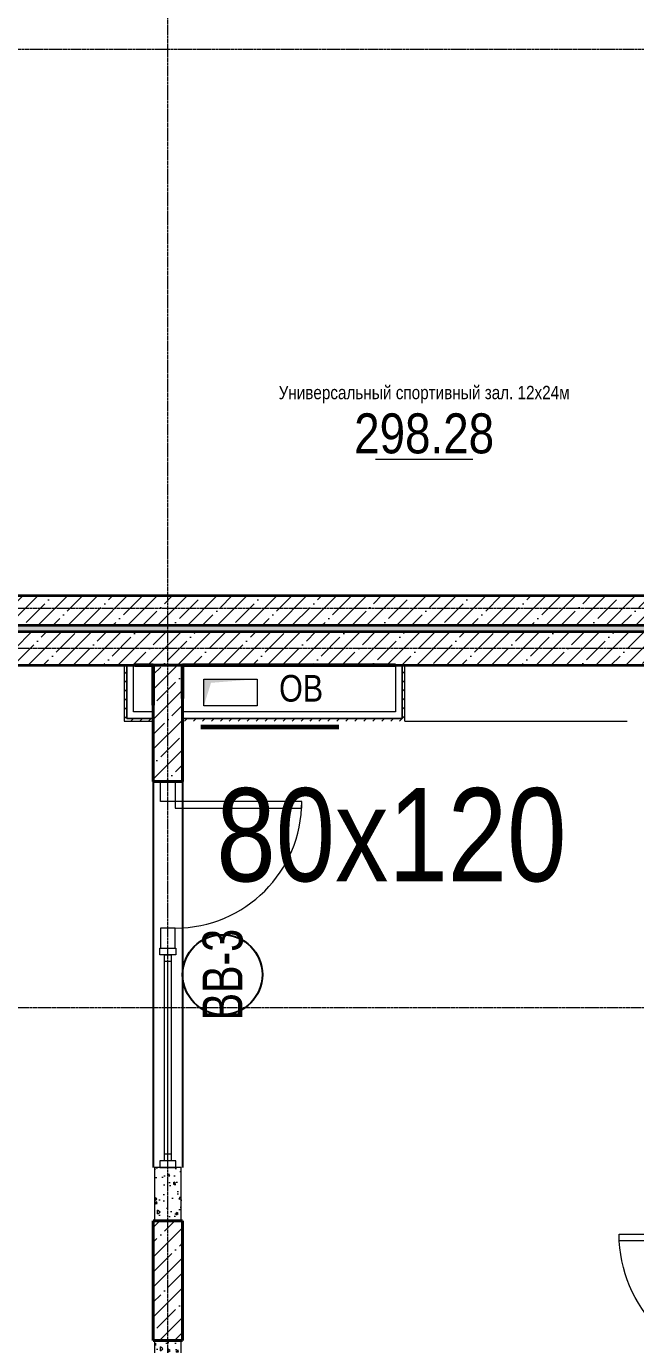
# Model space of a CAD drawing. Header units: millimetres. Extents: x -231292 to 573618, y -153144 to 564035.
# Drawn here: x 15620 to 20197, y 71900 to 81805 of the extents above; entities that cross this region are included whole.
import ezdxf
from ezdxf.enums import TextEntityAlignment as Align

# ---------------------------------------------------------------- set-up
doc = ezdxf.new("R2010")
doc.units = ezdxf.units.MM
doc.linetypes.add('CENTER2', pattern=[28.575, 19.05, -3.175, 3.175, -3.175])
doc.linetypes.add('HIDDEN2', pattern=[4.7625, 3.175, -1.5875])
doc.layers.get('0').update_dxf_attribs({"color": 250})
doc.layers.get('Defpoints').update_dxf_attribs({"color": 250})
for name, color, linetype, lineweight in [('11.10.3) Хаммер', 94, 'Continuous', 60), ('A-AREA', 250, 'Continuous', 15), ('АР_Витраж', 250, 'Continuous', 13), ('АР_Витраж марка', 250, 'Continuous', 9), ('АР_Двери', 250, 'Continuous', 9), ('АР_Двери_витраж', 250, 'Continuous', 9), ('АР_Колонны', 250, 'Continuous', 35), ('АР_площадь пом', 250, 'Continuous', 5), ('АР_Стены ГКЛ', 250, 'Continuous', 15), ('АР_Стены ЖБ', 250, 'Continuous', 35), ('АР_Стены ПЕНОблок', 250, 'Continuous', 20), ('АР_Стены_дефшов', 250, 'Continuous', 0), ('АР_Штриховка', 250, 'Continuous', 0), ('ОВ_Отопление', 250, 'Continuous', 0), ('РД_Оси_100', 250, 'Continuous', 0), ('РД_проем_инж перемыч_фахверк', 250, 'Continuous', 18)]:
    doc.layers.add(name, color=color, linetype=linetype, lineweight=lineweight)
doc.layers.add('РД_Витраж_вн', color=250, linetype='Continuous')
doc.layers.add('РД_Проем', color=250, linetype='Continuous', lineweight=0, plot=False)
doc.layers.add('я', color=250, linetype='Continuous', lineweight=50, plot=False)
doc.styles.add('Arial_09', font='ARIALN.TTF', dxfattribs={"width": 0.9})
doc.styles.add('style1', font='ARIALN.TTF')
pattern_1 = [(45, (8883.4, 13229.69), (-112.2532, 112.2532), []), (45, (8995.66, 13229.69), (-112.2532, 112.2532), [198.4375, -39.6875, 0, -39.6875])]
pattern_2 = [(45, (8883.403, 13229.686), (-33.67596, 33.67596), [])]

# ---------------------------------------------------------------- blocks, each defined once
blk = doc.blocks.new('СОШ_2200_АР_ОСИ_М100_28.05.24')
at = {"layer": 'РД_Оси_100', "linetype": 'CENTER2'}
blk.add_line((29555, 61200), (-5954.958, 61200), dxfattribs=at)
for points in [[(7800, -6155), (7800, 139938.679)], [(78274.959, 68400), (-5454.958, 68400), (-5954.958, 68250)], [(29555, 64200), (-5454.958, 64200), (-5954.958, 64350)], [(29555, 63900), (-5454.958, 63900), (-5954.958, 63750)]]:
    blk.add_lwpolyline(points, dxfattribs=at)
blk = doc.blocks.new('otv')
at = {"linetype": 'Continuous'}
blk.add_lwpolyline([(0, -1), (0, 0), (1, 0), (1, -1)], close=True, dxfattribs=at)
blk.add_solid([(0, -1), (0, 0), (0.135, -0.137), (1, 0)], dxfattribs=at)
blk = doc.blocks.new('MOK-МаркаПомещения1')
at = {"layer": 'A-AREA', "color": 0}
blk.add_line((-3.651, -1.944), (3.649, -1.944), dxfattribs=at)
at = {"layer": 'A-AREA', "color": 0, "style": 'style1'}
blk.add_attdef('АР-ПОМЕЩЕНИЕ:ПЛОЩАДЬ', text='', height=3, dxfattribs=at).set_placement((0, 0), align=Align.MIDDLE)
at = {"layer": 'Defpoints', "style": 'style1', "flags": 8}
blk.add_attdef('АР-ПОМЕЩЕНИЕ:НАИМЕНОВАНИЕ', text='', height=1, dxfattribs=at).set_placement((0, 2.956), align=Align.MIDDLE)
blk = doc.blocks.new('МаркаВитража1')
at = {"layer": 'Defpoints'}
blk.add_circle((0, 0), 3, dxfattribs=at)
at = {"color": 0, "linetype": 'ByBlock', "lineweight": -2, "style": 'Arial_09', "width": 0.9}
blk.add_attdef('АР-ОКНО:НАИМЕНОВАНИЕ', text='', height=3, dxfattribs=at).set_placement((0, 0), align=Align.MIDDLE)

msp = doc.modelspace()

# ---------------------------------------------------------------- hatches: boundary and pattern name
at = {"layer": 'АР_Стены ГКЛ', "linetype": 'Continuous', "lineweight": 0}
h = msp.add_hatch(dxfattribs=at)
h.set_pattern_fill('ANSI31', color=256, scale=15, style=0)
h.set_pattern_definition([(45, (8883.403, 13229.686), (-33.67596, 33.67596), [])])
h.paths.add_polyline_path([(16353.403, 76584.686), (16373.403, 76604.686), (16373.403, 77004.511), (16353.403, 77004.511)], flags=0)
h = msp.add_hatch(dxfattribs=at)
h.set_pattern_fill('ANSI31', color=256, scale=15, angle=-360, style=0)
h.set_pattern_definition([(45, (8883.403, 13229.686), (-33.67596, 33.67596), [])])
h.paths.add_polyline_path([(18463.403, 77004.686), (18443.403, 77004.686), (18443.403, 76604.686), (18463.403, 76584.686)], flags=0)
h = msp.add_hatch(dxfattribs=at)
h.set_pattern_fill('ANSI31', color=256, scale=15, style=0)
h.set_pattern_definition(pattern_2)
h.paths.add_polyline_path([(16573.403, 76584.686), (16573.403, 76604.686), (16373.403, 76604.686), (16353.403, 76584.686)], flags=0)
h = msp.add_hatch(dxfattribs=at)
h.set_pattern_fill('ANSI31', color=256, scale=15, style=0)
h.set_pattern_definition(pattern_2)
h.paths.add_polyline_path([(18463.403, 76584.686), (18443.403, 76604.686), (16793.403, 76604.686), (16793.403, 76584.686)], flags=0)
at = {"layer": 'АР_Штриховка', "linetype": 'Continuous', "lineweight": 5}
h = msp.add_hatch(dxfattribs=at)
h.set_pattern_fill('ANSI35', color=256, scale=25, style=0)
h.set_pattern_definition(pattern_1)
h.paths.add_polyline_path([(8783.403, 77524.686), (8783.403, 77304.686), (21608.451, 77304.686), (21388.451, 77524.686)], flags=0)
at = {"layer": 'АР_Штриховка', "linetype": 'Continuous', "lineweight": 0}
h = msp.add_hatch(dxfattribs=at)
h.set_pattern_fill('HONEY', color=256, scale=10, style=0)
h.set_pattern_definition([(0, (8883.403, 13229.686), (47.625, 27.496306), [31.75, -63.5]), (120, (8883.403, 13229.686), (-47.625, 27.496307), [31.75, -63.5]), (60, (8883.403, 13229.686), (1e-07, 54.992613), [-63.5, 31.75])])
h.paths.add_polyline_path([(8983.403, 77304.686), (8983.403, 77254.686), (21658.403, 77254.686), (21608.403, 77304.686)], flags=0)
at = {"layer": 'АР_Штриховка', "linetype": 'Continuous', "lineweight": 5}
h = msp.add_hatch(dxfattribs=at)
h.set_pattern_fill('ANSI35', color=256, scale=25, style=0)
h.set_pattern_definition([(45, (8883.4, 13229.69), (-112.2532, 112.2532), []), (45, (8995.66, 13229.69), (-112.2532, 112.2532), [198.4375, -39.6875, 0, -39.6875])])
h.paths.add_polyline_path([(21908.403, 77004.686), (21658.403, 77254.686), (8783.403, 77254.686), (8783.403, 77004.686)], flags=0)
h = msp.add_hatch(dxfattribs=at)
h.set_pattern_fill('ANSI35', color=256, scale=25, style=0)
h.set_pattern_definition(pattern_1)
h.paths.add_polyline_path([(16573.403, 76129.686), (16793.403, 76129.686), (16793.403, 77004.686), (16573.403, 77004.686)], flags=0)
at = {"layer": 'АР_Штриховка', "linetype": 'Continuous', "lineweight": 0}
h = msp.add_hatch(dxfattribs=at)
h.set_pattern_fill('AR-CONC', color=256, angle=45, style=0)
h.set_pattern_definition([(95, (8883.4, 13229.69), (140.09465, 117.55338), [19.05, -209.55]), (40, (8883.4, 13229.69), (-160.01845, 110.17673), [15.24, -167.6406]), (145.45144, (8895.08, 13239.48), (-19.9238, 227.7301), [16.19, -178.09024]), (91.1842, (8847.48, 13265.6), (221.41024, 161.9534), [28.575, -314.325]), (141.63556, (8865.93, 13279.1), (-7.0866, 342.8268), [24.285, -267.1356]), (36.18415, (8847.48, 13265.6), (-7.0866, 342.8268), [22.86, -251.4597]), (66, (8874.42, 13274.59), (179.51998, 34.89515), [19.05, -209.55]), (11, (8874.42, 13274.59), (-86.5399, 173.9412), [15.24, -167.64]), (116.45145, (8889.38, 13277.5), (92.98005, 208.83634), [16.19, -178.08994]), (82.5, (8883.4, 13229.686), (-57.60547, 61.973414), [0, -165.608, 0, -170.18, 0, -168.275]), (52.5, (8883.4, 13229.69), (-23.58973, 118.087), [0, -97.028, 0, -161.798, 0, -64.135]), (12.5, (8843.35, 13189.634), (99.92786, 91.826196), [0, -63.5, 0, -198.12, 0, -262.89]), (2.5, (8825.39, 13171.67), (86.7639, 122.7224), [0, -82.55, 0, -131.572, 0, -186.69])])
h.paths.add_polyline_path([(16583.403, 72829.686), (16783.403, 72829.686), (16783.403, 73229.686), (16583.403, 73229.686)], flags=0)
h.paths.add_polyline_path([(16583.403, 76129.686), (16783.403, 76129.686), (16783.403, 76130.686), (16583.403, 76130.686)], flags=0)
at = {"layer": 'АР_Штриховка', "linetype": 'Continuous', "lineweight": 5}
h = msp.add_hatch(dxfattribs=at)
h.set_pattern_fill('ANSI35', color=256, scale=25, style=0)
h.set_pattern_definition(pattern_1)
h.paths.add_polyline_path([(16573.403, 71929.686), (16793.403, 71929.686), (16793.403, 72829.686), (16573.403, 72829.686)], flags=0)
at = {"layer": 'АР_Штриховка', "linetype": 'Continuous', "lineweight": 0}
h = msp.add_hatch(dxfattribs=at)
h.set_pattern_fill('AR-CONC', color=256, angle=45, style=0)
h.set_pattern_definition([(95, (8883.4, 13229.69), (140.09465, 117.55338), [19.05, -209.55]), (40, (8883.4, 13229.69), (-160.01845, 110.1767), [15.24, -167.6406]), (145.45144, (8895.08, 13239.48), (-19.9238, 227.7301), [16.19, -178.09024]), (91.1842, (8847.48, 13265.6), (221.41024, 161.9534), [28.575, -314.325]), (141.63556, (8865.93, 13279.1), (-7.0866, 342.8268), [24.285, -267.1356]), (36.18415, (8847.48, 13265.6), (-7.0866, 342.8268), [22.86, -251.4597]), (66, (8874.42, 13274.59), (179.51998, 34.89515), [19.05, -209.55]), (11, (8874.42, 13274.59), (-86.5399, 173.9412), [15.24, -167.64]), (116.45145, (8889.38, 13277.5), (92.98005, 208.83634), [16.19, -178.08994]), (82.5, (8883.4, 13229.686), (-57.60547, 61.973414), [0, -165.608, 0, -170.18, 0, -168.275]), (52.5, (8883.4, 13229.69), (-23.58973, 118.087), [0, -97.028, 0, -161.798, 0, -64.135]), (12.5, (8843.35, 13189.634), (99.92786, 91.826196), [0, -63.5, 0, -198.12, 0, -262.89]), (2.5, (8825.39, 13171.67), (86.7639, 122.7224), [0, -82.55, 0, -131.572, 0, -186.69])])
h.paths.add_polyline_path([(16583.403, 68429.686), (16783.403, 68429.686), (16783.403, 71929.686), (16583.403, 71929.686)], flags=0)

# ---------------------------------------------------------------- linework, layer by layer
at = {"layer": '11.10.3) Хаммер'}
msp.add_lwpolyline([(16931.256, 76542.643), (17966.259, 76542.643)], dxfattribs=at)
at = {"layer": 'АР_Витраж', "linetype": 'Continuous', "lineweight": 5}
for p, q in [((16573.403, 73229.686), (16573.403, 74879.686)), ((16793.403, 73229.686), (16793.403, 74879.686))]:
    msp.add_line(p, q, dxfattribs=at)
at = {"layer": 'АР_Витраж', "linetype": 'Continuous', "lineweight": 13}
for p, q in [((16708.403, 74779.686), (16658.403, 74779.686)), ((16683.403, 73329.686), (16683.403, 74779.686)), ((16708.403, 73329.686), (16658.403, 73329.686))]:
    msp.add_line(p, q, dxfattribs=at)
for points in [[(16623.403, 74829.686), (16623.403, 74879.686), (16743.403, 74879.686), (16743.403, 74829.686)], [(16708.403, 73279.686), (16658.403, 73279.686), (16658.403, 74829.686), (16708.403, 74829.686)], [(16623.403, 73279.686), (16623.403, 73229.686), (16743.403, 73229.686), (16743.403, 73279.686)]]:
    msp.add_lwpolyline(points, close=True, dxfattribs=at)
at = {"layer": 'АР_Двери', "linetype": 'Continuous', "lineweight": 9}
msp.add_lwpolyline([(21073.403, 72729.686), (21073.403, 72679.686), (20073.403, 72679.686), (20073.403, 72729.686)], close=True, dxfattribs=at)
at = {"layer": 'АР_Двери', "linetype": 'Continuous', "lineweight": 9, "extrusion": (0, 0, -1)}
msp.add_arc((-21073.403, 72729.686), 1000, 270, 0, dxfattribs=at)
at = {"layer": 'АР_Двери_витраж', "linetype": 'Continuous', "lineweight": 9}
for points in [[(16628.403, 75979.686), (16628.403, 76129.686), (16738.403, 76129.686), (16738.403, 75979.686)], [(16738.403, 75979.686), (16738.403, 75929.686), (17688.403, 75929.686), (17688.403, 75979.686)], [(16628.403, 75029.686), (16628.403, 74879.686), (16738.403, 74879.686), (16738.403, 75029.686)]]:
    msp.add_lwpolyline(points, close=True, dxfattribs=at)
msp.add_arc((16738.403, 75979.686), 950, 270, 0, dxfattribs=at)
at = {"layer": 'АР_Колонны', "linetype": 'HIDDEN2', "lineweight": 25}
for p, q in [((16573.403, 77004.686), (16793.403, 77004.686)), ((16573.403, 76129.686), (16573.403, 77004.686)), ((16793.403, 77004.686), (16793.403, 76129.686)), ((16793.403, 76129.686), (16573.403, 76129.686)), ((16573.403, 72829.686), (16793.403, 72829.686)), ((16573.403, 71929.686), (16573.403, 72829.686)), ((16793.403, 72829.686), (16793.403, 71929.686)), ((16793.403, 71929.686), (16573.403, 71929.686))]:
    msp.add_line(p, q, dxfattribs=at)
at = {"layer": 'АР_Колонны', "linetype": 'Continuous', "lineweight": 35}
for p, q in [((16573.403, 77004.686), (16793.403, 77004.686)), ((16573.403, 76129.686), (16573.403, 77004.686)), ((16793.403, 76129.686), (16793.403, 77004.686)), ((16573.403, 76129.686), (16793.403, 76129.686)), ((16573.403, 72829.686), (16793.403, 72829.686)), ((16573.403, 71929.686), (16573.403, 72829.686)), ((16793.403, 71929.686), (16793.403, 72829.686)), ((16573.403, 71929.686), (16793.403, 71929.686))]:
    msp.add_line(p, q, dxfattribs=at)
at = {"layer": 'АР_Стены ГКЛ', "linetype": 'Continuous', "lineweight": 5}
for p, q in [((16373.403, 77004.511), (16353.403, 77004.511)), ((16353.403, 77004.511), (16353.403, 76584.686)), ((16423.403, 77004.511), (16373.403, 77004.511)), ((16373.403, 77004.511), (16373.403, 76604.686)), ((16373.403, 76604.686), (16373.403, 77004.511)), ((16423.403, 76654.686), (16423.403, 77004.511)), ((18443.403, 77004.686), (18393.403, 77004.686)), ((18393.403, 77004.686), (18393.403, 76654.686)), ((18443.403, 76604.686), (18443.403, 77004.686)), ((18463.403, 77004.686), (18443.403, 77004.686)), ((18443.403, 77004.686), (18443.403, 76604.686)), ((18463.403, 76584.686), (18463.403, 77004.686)), ((16353.403, 76584.686), (16573.403, 76584.686)), ((16373.403, 76604.686), (16573.403, 76604.686)), ((16573.403, 76604.686), (16373.403, 76604.686)), ((16573.403, 76654.686), (16423.403, 76654.686)), ((16573.403, 76604.686), (16573.403, 76654.686)), ((16573.403, 76584.686), (16573.403, 76604.686)), ((18393.403, 76654.686), (16793.403, 76654.686)), ((16793.403, 76654.686), (16793.403, 76604.686)), ((16793.403, 76604.686), (18443.403, 76604.686)), ((18443.403, 76604.686), (16793.403, 76604.686)), ((16793.403, 76604.686), (16793.403, 76584.686)), ((18463.403, 76584.686), (20133.403, 76584.686))]:
    msp.add_line(p, q, dxfattribs=at)
at = {"layer": 'АР_Стены ЖБ', "linetype": 'Continuous', "lineweight": 35}
for p, q in [((21388.451, 77524.686), (8783.403, 77524.686)), ((8783.403, 77304.686), (21608.451, 77304.686)), ((21658.403, 77254.686), (8783.403, 77254.686)), ((8783.403, 77004.686), (21908.403, 77004.686))]:
    msp.add_line(p, q, dxfattribs=at)
at = {"layer": 'АР_Стены ЖБ', "linetype": 'Continuous', "lineweight": 40}
for p, q in [((16793.403, 77004.686), (16573.403, 77004.686)), ((16573.403, 77004.686), (16573.403, 76129.686)), ((16793.403, 76129.686), (16793.403, 77004.686)), ((16573.403, 76129.686), (16793.403, 76129.686)), ((16793.403, 72829.686), (16573.403, 72829.686)), ((16573.403, 72829.686), (16573.403, 71929.686)), ((16793.403, 71929.686), (16793.403, 72829.686)), ((16573.403, 71929.686), (16793.403, 71929.686))]:
    msp.add_line(p, q, dxfattribs=at)
at = {"layer": 'АР_Стены ПЕНОблок', "linetype": 'Continuous', "lineweight": 20}
for p, q in [((16783.403, 76130.686), (16583.403, 76130.686)), ((16583.403, 76130.686), (16583.403, 76129.686)), ((16583.403, 76129.686), (16783.403, 76129.686)), ((16783.403, 76129.686), (16783.403, 76130.686)), ((16783.403, 73229.686), (16583.403, 73229.686)), ((16583.403, 73229.686), (16583.403, 72829.686)), ((16783.403, 72829.686), (16783.403, 73229.686)), ((16583.403, 72829.686), (16783.403, 72829.686)), ((16783.403, 71929.686), (16583.403, 71929.686)), ((16583.403, 71929.686), (16583.403, 68429.686)), ((16783.403, 68429.686), (16783.403, 71929.686))]:
    msp.add_line(p, q, dxfattribs=at)
at = {"layer": 'АР_Стены_дефшов', "linetype": 'Continuous', "lineweight": 0}
for p, q in [((21608.403, 77304.686), (8983.403, 77304.686)), ((8983.403, 77254.686), (21658.403, 77254.686))]:
    msp.add_line(p, q, dxfattribs=at)
at = {"layer": 'ОВ_Отопление'}
msp.add_lwpolyline([(18393.403, 76654.686), (16793.403, 76654.686), (16793.403, 77004.686), (18393.403, 77004.686)], close=True, dxfattribs=at)
at = {"layer": 'РД_Витраж_вн', "linetype": 'Continuous', "lineweight": -3}
for p, q in [((16573.403, 76129.686), (16573.403, 73229.686)), ((16793.403, 76129.686), (16793.403, 73229.686))]:
    msp.add_line(p, q, dxfattribs=at)
at = {"layer": 'РД_Проем', "linetype": 'Continuous', "lineweight": 0}
for p, q in [((16573.403, 76129.686), (16573.403, 73229.686)), ((16793.403, 76129.686), (16793.403, 73229.686))]:
    msp.add_line(p, q, dxfattribs=at)
at = {"layer": 'РД_проем_инж перемыч_фахверк', "linetype": 'Continuous', "lineweight": 18}
for p, q in [((16573.403, 76129.686), (16573.403, 73229.686)), ((16793.403, 76129.686), (16793.403, 73229.686))]:
    msp.add_line(p, q, dxfattribs=at)
at = {"layer": 'я'}
for points in [[(16573.458, 76704.686), (16573.458, 77004.686), (16433.458, 77004.686)], [(16793.458, 76754.686), (16793.458, 77004.686), (18393.458, 77004.686)]]:
    msp.add_lwpolyline(points, dxfattribs=at)

# ---------------------------------------------------------------- block references
at = {"layer": 'АР_Витраж марка', "linetype": 'Continuous', "lineweight": 9, "xscale": 100, "yscale": 100, "zscale": 100, "rotation": 90}
msp.add_blockref('МаркаВитража1', (17093.403, 74679.686), dxfattribs=at).add_auto_attribs({'АР-ОКНО:НАИМЕНОВАНИЕ': 'ВВ-3'})
at = {"layer": 'АР_площадь пом', "linetype": 'Continuous', "lineweight": 5}
ref = msp.add_blockref('MOK-МаркаПомещения1', (18608.212, 78746.749), dxfattribs=dict(at, xscale=100, yscale=100, zscale=100))
ref.add_attrib('АР-ПОМЕЩЕНИЕ:НАИМЕНОВАНИЕ', 'Универсальный спортивный зал. 12х24м', dxfattribs={"layer": 'Defpoints', "height": 100, "style": 'style1'}).set_placement((18608.212, 79042.312), align=Align.MIDDLE)
ref.add_attrib('АР-ПОМЕЩЕНИЕ:ПЛОЩАДЬ', '298.28', dxfattribs={"layer": 'A-AREA', "color": 0, "height": 300, "style": 'style1'}).set_placement((18608.212, 78746.749), align=Align.MIDDLE)
at = {"layer": 'ОВ_Отопление', "xscale": 400, "yscale": 200}
msp.add_blockref('otv', (16953.069, 76899.753), dxfattribs=at)
at = {"layer": 'РД_Оси_100'}
msp.add_blockref('СОШ_2200_АР_ОСИ_М100_28.05.24', (8883.403, 13229.686), dxfattribs=at)

# ---------------------------------------------------------------- texts
at = {"layer": '11.10.3) Хаммер', "insert": (17046.87, 76080.941), "char_height": 700, "width": 1668.44707, "attachment_point": 1, "line_spacing_factor": 0.3, "style": 'style1'}
msp.add_mtext('\\pxsm1;80х120', dxfattribs=at)
at = {"layer": 'ОВ_Отопление', "insert": (17683.843, 76829.686), "char_height": 200, "width": 590.00022, "attachment_point": 5, "style": 'style1'}
msp.add_mtext('ОВ', dxfattribs=at)

doc.saveas('drawing.dxf')
